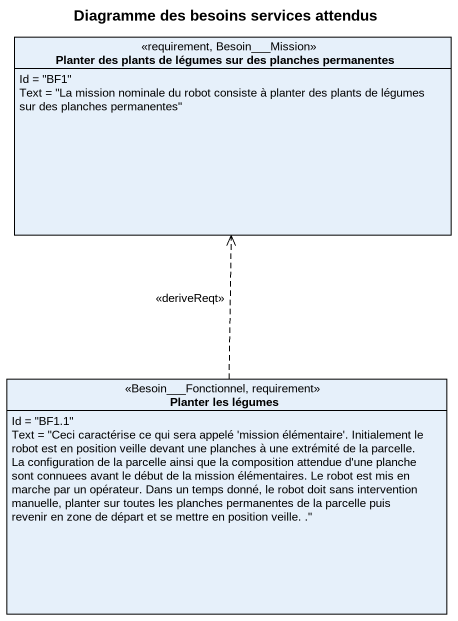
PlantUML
@startuml
title Diagramme des besoins services attendus
hide circle
hide empty members
class "Planter des plants de légumes sur des planches permanentes" as Planter_des_plants_de <<requirement, Besoin___Mission>> {
  Id = "BF1"
  Text = "La mission nominale du robot consiste à planter des plants de légumes sur des planches permanentes"
}
class "Planter les légumes" as Planter_les_légumes <<Besoin___Fonctionnel, requirement>> {
  Id = "BF1.1"
  Text = "Ceci caractérise ce qui sera appelé 'mission élémentaire'. Initialement le robot est en position veille devant une planches à une extrémité de la parcelle. La configuration de la parcelle ainsi que la composition attendue d'une planche sont connuees avant le début de la mission élémentaires. Le robot est mis en marche par un opérateur. Dans un temps donné, le robot doit sans intervention manuelle, planter sur toutes les planches permanentes de la parcelle puis revenir en zone de départ et se mettre en position veille. ."
}
Planter_les_légumes .up.> Planter_des_plants_de : <<deriveReqt>>
@enduml
